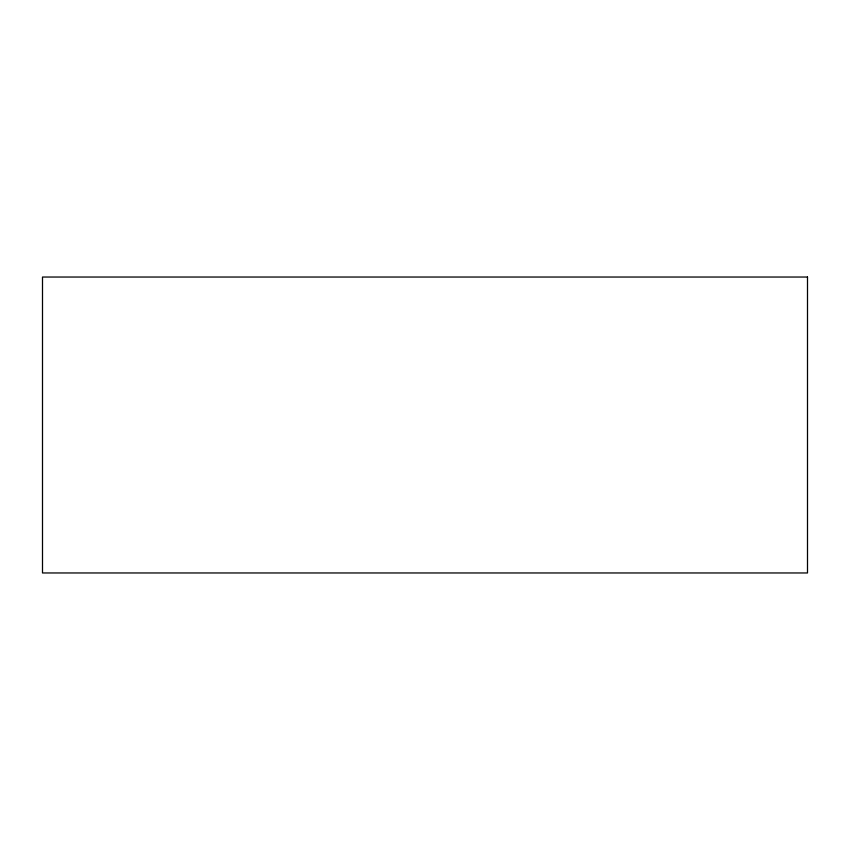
<?xml version="1.0" encoding="UTF-8"?>
<svg xmlns="http://www.w3.org/2000/svg" width="850" height="850" viewBox="0 0 850 850"><rect width="100%" height="100%" fill="white"/><g stroke="black" fill="none" stroke-linecap="round" stroke-linejoin="round"><path stroke-width="1.27" d="M807.5 277.036L42.5 277.036L42.5 572.964L807.5 572.964L807.5 277.036"/></g></svg>
